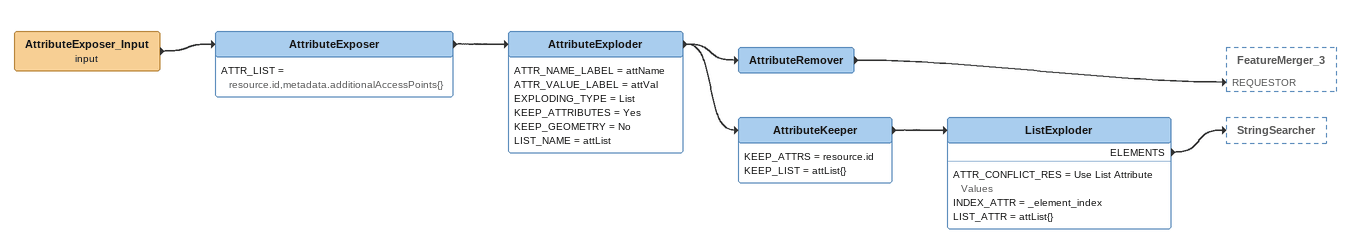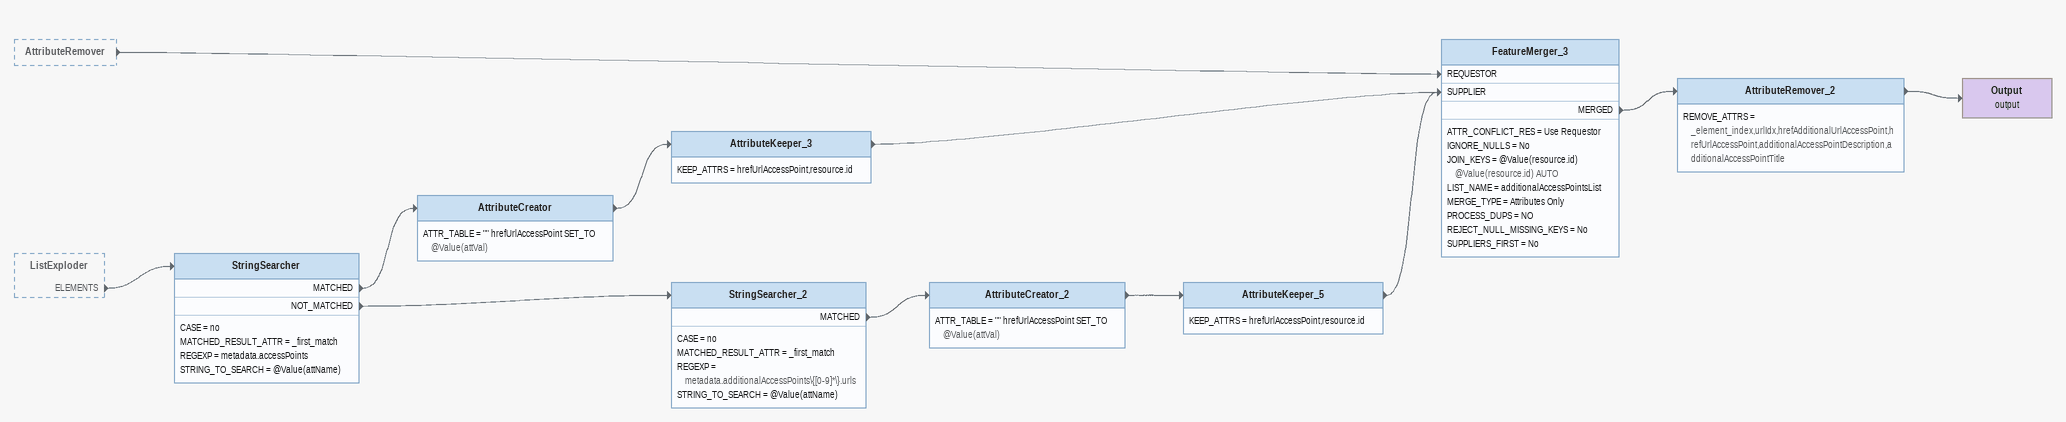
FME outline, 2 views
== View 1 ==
AttributeExposer_Input (input)
    -> AttributeExposer
AttributeExposer
    ATTR_LIST = resource.id,metadata.additionalAccessPoints{}
    -> AttributeExploder
AttributeExploder
    ATTR_NAME_LABEL = attName
    ATTR_VALUE_LABEL = attVal
    EXPLODING_TYPE = List
    KEEP_ATTRIBUTES = Yes
    KEEP_GEOMETRY = No
    LIST_NAME = attList
    -> AttributeKeeper
    -> AttributeRemover
AttributeRemover
    -> FeatureMerger_3 [REQUESTOR]
AttributeKeeper
    KEEP_ATTRS = resource.id
    KEEP_LIST = attList{}
    -> ListExploder
ListExploder
    ATTR_CONFLICT_RES = Use List Attribute Values
    INDEX_ATTR = _element_index
    LIST_ATTR = attList{}
    ELEMENTS -> StringSearcher

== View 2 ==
AttributeRemover [outside]
    -> FeatureMerger_3 [REQUESTOR]
ListExploder [outside]
    ELEMENTS -> StringSearcher
StringSearcher
    CASE = no
    MATCHED_RESULT_ATTR = _first_match
    REGEXP = metadata.accessPoints
    STRING_TO_SEARCH = @Value(attName)
    MATCHED -> AttributeCreator
    NOT_MATCHED -> StringSearcher_2
AttributeCreator
    ATTR_TABLE = "" hrefUrlAccessPoint SET_TO @Value(attVal)
    -> AttributeKeeper_3
AttributeKeeper_3
    KEEP_ATTRS = hrefUrlAccessPoint,resource.id
    -> FeatureMerger_3 [SUPPLIER]
StringSearcher_2
    CASE = no
    MATCHED_RESULT_ATTR = _first_match
    REGEXP = metadata.additionalAccessPoints\{[0-9]*\}.urls
    STRING_TO_SEARCH = @Value(attName)
    MATCHED -> AttributeCreator_2
AttributeCreator_2
    ATTR_TABLE = "" hrefUrlAccessPoint SET_TO @Value(attVal)
    -> AttributeKeeper_5
AttributeKeeper_5
    KEEP_ATTRS = hrefUrlAccessPoint,resource.id
    -> FeatureMerger_3 [SUPPLIER]
FeatureMerger_3
    ATTR_CONFLICT_RES = Use Requestor
    IGNORE_NULLS = No
    JOIN_KEYS = @Value(resource.id) @Value(resource.id) AUTO
    LIST_NAME = additionalAccessPointsList
    MERGE_TYPE = Attributes Only
    PROCESS_DUPS = NO
    REJECT_NULL_MISSING_KEYS = No
    SUPPLIERS_FIRST = No
    MERGED -> AttributeRemover_2
AttributeRemover_2
    REMOVE_ATTRS = _element_index,urlIdx,hrefAdditionalUrlAccessPoint,hrefUrlAccessPoint,additionalAccessPointDescription,additionalAccessPointTitle
    -> Output (output)
Output (output)
